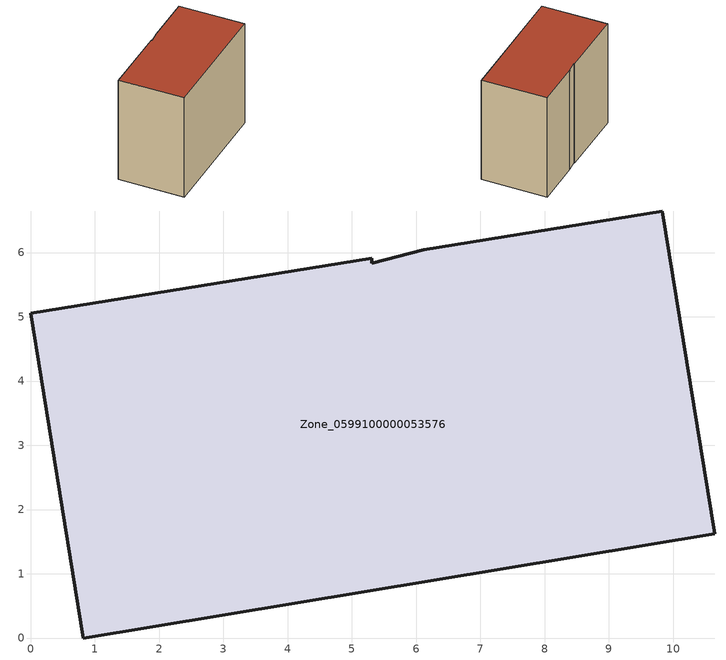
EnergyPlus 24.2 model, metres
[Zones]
Zone_0599100000053576
 floor ground (C_G): 5.31,5.84 6.12,6.04 9.83,6.65 10.65,1.62 0.81,0 0,5.06 5.31,5.91 z0
 wall outside (C_F): 10.65,1.62 9.83,6.65 6.12,6.04 5.31,5.84 5.31,5.91 0,5.06 0.81,0 10.65,1.62 z0:8.51
 roof outside (C_R): 5.31,5.84 5.31,5.91 0,5.06 0.81,0 10.65,1.62 9.83,6.65 6.12,6.04 z8.51
[BUILDING]
Pand.0599100000053576: North Axis=0; Terrain=City; Loads Convergence Tolerance Value=0.04; Temperature Convergence Tolerance Value=0.4; Solar Distribution=FullExterior; Maximum Number of Warmup Days=25; Minimum Number of Warmup Days=1
[Site:Location]
Rotterdam.The.Hague.AP_ZH_NLD Design_Conditions: Latitude=51.96; Longitude=4.45; Time Zone=1; Elevation=-4.5
[SITE:GROUNDTEMPERATURE:BUILDINGSURFACE]
18, 18, 18, 18, 18, 18, 18, 18, 18, 18, 18, 18
[MATERIAL] Thermal Absorptance=0.9; Solar Absorptance=0.7; Visible Absorptance=0.7
Name | Roughness | Thickness | Conductivity | Density | Specific Heat
G.TI.1992-2005 | MediumSmooth | 0.15 | 0.06 | 540 | 1210
F.TI.1992-2005 | Rough | 0.3 | 0.12 | 1920 | 840
R.TI.1992-2005 | MediumRough | 0.2 | 0.08 | 1500 | 1000
[CONSTRUCTION]
C_G: G.TI.1992-2005
C_F: F.TI.1992-2005
C_R: R.TI.1992-2005
[ZONE]
Zone_0599100000053576: Type=1; Multiplier=1; Ceiling Height=Autocalculate; Volume=Autocalculate; Floor Area=autocalculate; Part of Total Floor Area=Yes
[ZONEINFILTRATION:DESIGNFLOWRATE]
Infil_Zone_0599100000053576: Zone or ZoneList or Space or SpaceList=Zone_0599100000053576; Schedule=AlwaysOn; Design Flow Rate Calculation Method=Flow/Area; Flow Rate per Floor Area=0.0015; Constant Term Coefficient=1; Temperature Term Coefficient=0; Velocity Term Coefficient=0; Velocity Squared Term Coefficient=0
[HVACTEMPLATE:ZONE:IDEALLOADSAIRSYSTEM]
Zone_0599100000053576: Maximum Heating Supply Air Temperature=50; Minimum Cooling Supply Air Temperature=13; Maximum Heating Supply Air Humidity Ratio=0.0156; Minimum Cooling Supply Air Humidity Ratio=0.0077; Heating Limit=NoLimit; Cooling Limit=NoLimit; Dehumidification Control Type=ConstantSensibleHeatRatio; Cooling Sensible Heat Ratio=0.7; Dehumidification Setpoint=60; Humidification Control Type=None; Humidification Setpoint=30; Outdoor Air Method=None; Outdoor Air Flow Rate per Person=0.00944; Outdoor Air Flow Rate per Zone Floor Area=0; Outdoor Air Flow Rate per Zone=0; Demand Controlled Ventilation Type=None; Outdoor Air Economizer Type=NoEconomizer; Heat Recovery Type=None; Sensible Heat Recovery Effectiveness=0.7; Latent Heat Recovery Effectiveness=0.65
[ZONECONTROL:THERMOSTAT]
ThermostatControl_Zone_0599100000053576: Zone or ZoneList=Zone_0599100000053576; Control Type Schedule=DualSetpointControlType; Control 1=Thermostat_Zone_0599100000053576; Temperature Difference Between Cutout And Setpoint=0
[THERMOSTATSETPOINT:DUALSETPOINT]
Thermostat_Zone_0599100000053576: Heating Setpoint Temperature Schedule=HeatingSetpoint_Zone_0599100000053576; Cooling Setpoint Temperature Schedule=CoolingSetpoint_Zone_0599100000053576
[SCHEDULE:COMPACT]
HeatingSetpoint_Zone_0599100000053576: Through: 12/31, For: AllDays, Until: 24:00, 21
CoolingSetpoint_Zone_0599100000053576: Through: 12/31, For: AllDays, Until: 24:00, 24
DualSetpointControlType: Through: 12/31, For: AllDays, Until: 24:00, 4
AlwaysOn: Through: 12/31, For: AllDays, Until: 24:00, 1
